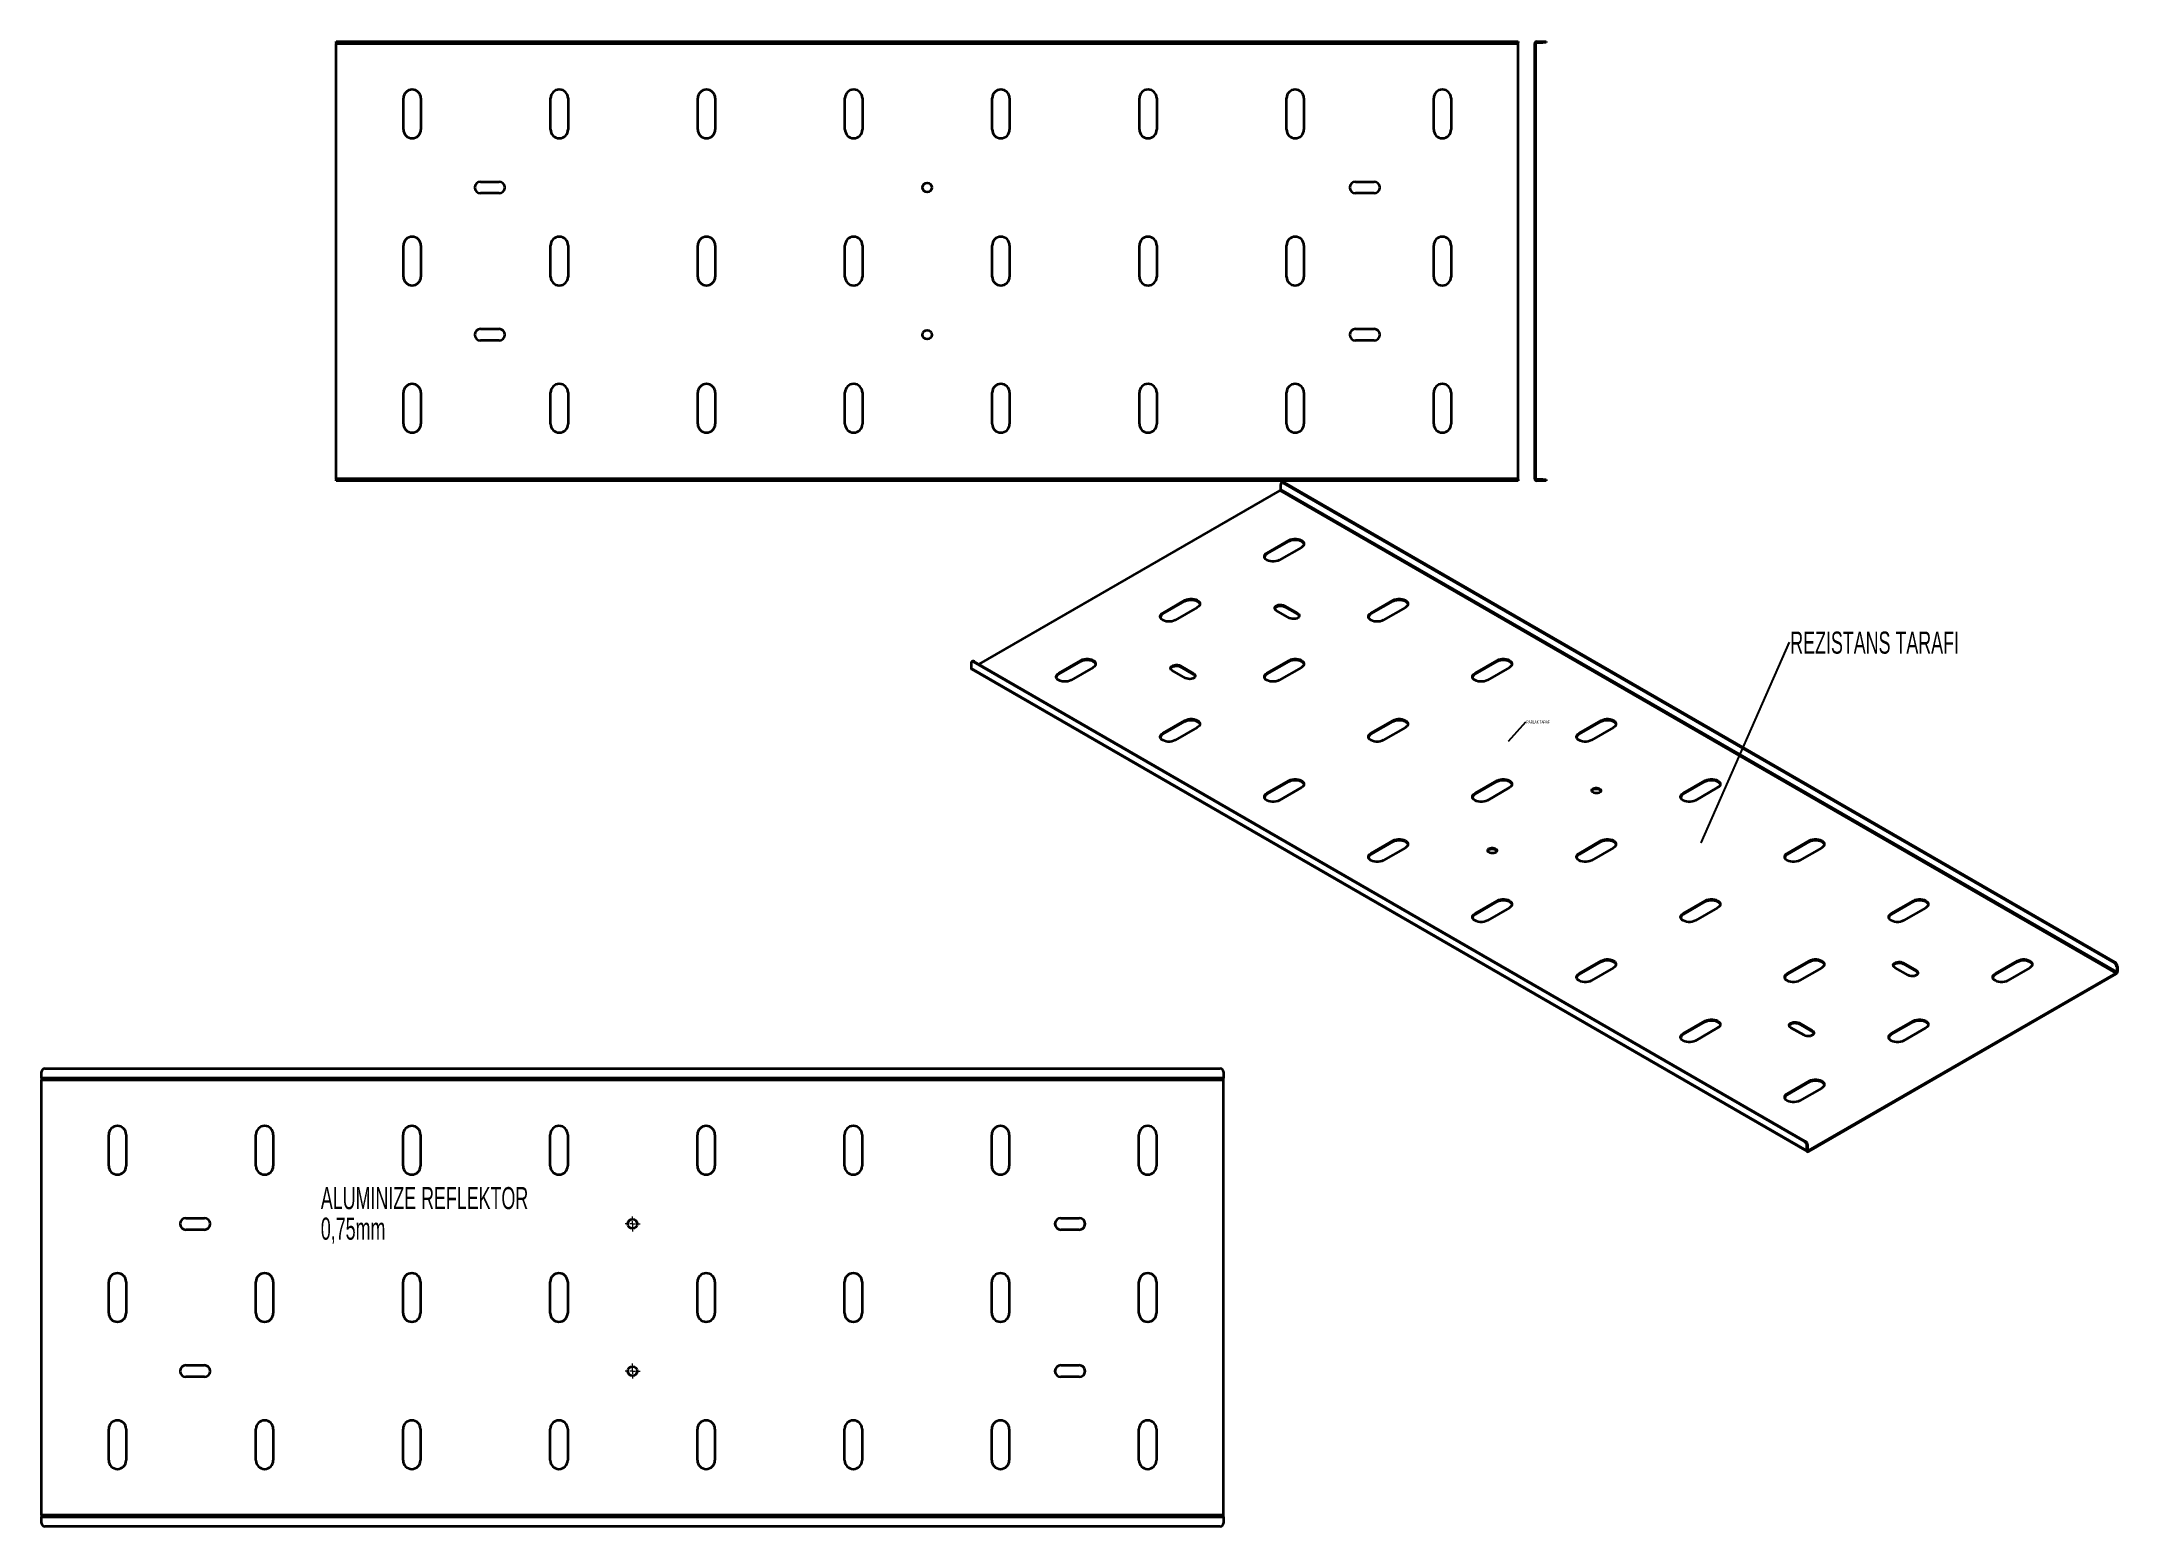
# Model space of a CAD drawing. Header units: millimetres. Extents: x -659 to 1132, y -422 to 859.
import ezdxf

# ---------------------------------------------------------------- set-up
doc = ezdxf.new("R2010")
doc.units = ezdxf.units.MM
doc.styles.add('SLDTEXTSTYLE0', font='TXT', dxfattribs={"width": 0.605})
doc.dimstyles.new('SLDDIMSTYLE0', dxfattribs={"dimtxt": 0.18, "dimasz": 0.65, "dimexe": 0, "dimexo": 0.0625, "dimgap": 0, "dimtad": 0, "dimtih": 1, "dimtoh": 1, "dimdec": 0, "dimrnd": 1e-09, "dimzin": 0, "dimdsep": 46, "dimtxsty": 'Standard', "dimblk1": 'DOT', "dimblk2": 'DOT', "dimsah": 1, "dimcen": 0.09, "dimadec": 0, "dimazin": 0, "dimtfac": 0.65, "dimtdec": 0, "dimtofl": 0, "dimtmove": 0, "dimatfit": 3, "dimldrblk": 'DOT', "dimfxl": 1, "dimfrac": 2, "dimtolj": 1, "dimtzin": 0, "dimarcsym": 0})

# ---------------------------------------------------------------- blocks, each defined once
blk = doc.blocks.new('SW_NOTE_0')
at = {"color": 0, "linetype": 'Continuous', "lineweight": 0, "insert": (0.6, 1.3), "char_height": 2.646, "attachment_point": 1, "style": 'SLDTEXTSTYLE0'}
blk.add_mtext('PARLAK TARAF', dxfattribs=at)
blk = doc.blocks.new('_Dot')
at = {"color": 0, "linetype": 'ByBlock', "lineweight": -2}
blk.add_line((-0.5, 0), (-1, 0), dxfattribs=at)
at = {"color": 0, "linetype": 'ByBlock', "const_width": 0.5}
blk.add_lwpolyline([(-0.25, 0, 1), (0.25, 0, 1)], format="xyb", close=True, dxfattribs=at)
blk = doc.blocks.new('SW_NOTE_0_1')
at = {"color": 0, "linetype": 'Continuous', "lineweight": 0, "insert": (0.6, 9.2), "char_height": 19.05, "attachment_point": 1, "style": 'SLDTEXTSTYLE0'}
blk.add_mtext('REZISTANS TARAFI', dxfattribs=at)
blk = doc.blocks.new('SW_CENTERMARKSYMBOL_0')
at = {"color": 0, "linetype": 'Continuous', "lineweight": 18}
for p, q in [((-5, 0), (-6.5, 0)), ((0, 0), (-2.5, 0)), ((0, 5), (0, 6.5)), ((0, 0), (0, 2.5)), ((0, 0), (0, -2.5)), ((0, 0), (2.5, 0)), ((5, 0), (6.5, 0)), ((0, -5), (0, -6.5))]:
    blk.add_line(p, q, dxfattribs=at)
blk = doc.blocks.new('SW_CENTERMARKSYMBOL_1')
at = {"color": 0, "linetype": 'Continuous', "lineweight": 18}
for p, q in [((-5, 0), (-6.5, 0)), ((0, 0), (-2.5, 0)), ((0, 5), (0, 6.5)), ((0, 0), (0, 2.5)), ((0, 0), (0, -2.5)), ((0, 0), (2.5, 0)), ((5, 0), (6.5, 0)), ((0, -5), (0, -6.5))]:
    blk.add_line(p, q, dxfattribs=at)

msp = doc.modelspace()

# ---------------------------------------------------------------- linework, layer by layer
at = {"color": 7, "linetype": 'Continuous', "lineweight": 35}
for p, q in [((-404.7, 858.5), (-404.7, 859.5)), ((-404.7, 859.5), (-401.7, 859.5)), ((-401.7, 858.5), (-404.7, 858.5)), ((-404.7, 858.5), (-404.7, 857.7)), ((-404.7, 857.7), (615.3, 857.7)), ((-404.7, 482.2), (-404.7, 857.7)), ((-401.7, 859.5), (-401.7, 858.5)), ((-401.7, 859.5), (612.3, 859.5)), ((-401.7, 858.5), (612.3, 858.5)), ((612.3, 858.5), (612.3, 859.5)), ((612.3, 859.5), (615.3, 859.5)), ((615.3, 858.5), (612.3, 858.5)), ((615.3, 859.5), (615.3, 858.5)), ((615.3, 857.7), (615.3, 858.5)), ((615.3, 482.2), (615.3, 857.7)), ((630.5, 857.7), (629.5, 857.7)), ((629.5, 482.2), (629.5, 857.7)), ((630.5, 482.2), (630.5, 857.7)), ((631.2, 858.5), (631.2, 859.5)), ((631.2, 859.5), (636.5, 859.5)), ((631.2, 858.5), (636.5, 858.5)), ((636.5, 858.5), (636.5, 859.5)), ((636.5, 859.5), (639.5, 859.5)), ((639.5, 858.5), (636.5, 858.5)), ((639.5, 859.5), (639.5, 858.5)), ((-346.7, 783.5), (-346.7, 810.5)), ((-331.7, 810.5), (-331.7, 783.5)), ((-219.7, 783.5), (-219.7, 810.5)), ((-204.7, 810.5), (-204.7, 783.5)), ((-92.7, 783.5), (-92.7, 810.5)), ((-77.7, 810.5), (-77.7, 783.5)), ((34.3, 783.5), (34.3, 810.5)), ((49.3, 810.5), (49.3, 783.5)), ((161.3, 783.5), (161.3, 810.5)), ((176.3, 810.5), (176.3, 783.5)), ((288.3, 783.5), (288.3, 810.5)), ((303.3, 810.5), (303.3, 783.5)), ((415.3, 783.5), (415.3, 810.5)), ((430.3, 810.5), (430.3, 783.5)), ((542.3, 783.5), (542.3, 810.5)), ((557.3, 810.5), (557.3, 783.5)), ((-280.2, 738.5), (-264.2, 738.5)), ((474.8, 738.5), (490.8, 738.5)), ((-264.2, 728.5), (-280.2, 728.5)), ((490.8, 728.5), (474.8, 728.5)), ((-346.7, 656.5), (-346.7, 683.5)), ((-331.7, 683.5), (-331.7, 656.5)), ((-219.7, 656.5), (-219.7, 683.5)), ((-204.7, 683.5), (-204.7, 656.5)), ((-92.7, 656.5), (-92.7, 683.5)), ((-77.7, 683.5), (-77.7, 656.5)), ((34.3, 656.5), (34.3, 683.5)), ((49.3, 683.5), (49.3, 656.5)), ((161.3, 656.5), (161.3, 683.5)), ((176.3, 683.5), (176.3, 656.5)), ((288.3, 656.5), (288.3, 683.5)), ((303.3, 683.5), (303.3, 656.5)), ((415.3, 656.5), (415.3, 683.5)), ((430.3, 683.5), (430.3, 656.5)), ((542.3, 656.5), (542.3, 683.5)), ((557.3, 683.5), (557.3, 656.5)), ((-280.2, 611.5), (-264.2, 611.5)), ((474.8, 611.5), (490.8, 611.5)), ((-264.2, 601.5), (-280.2, 601.5)), ((490.8, 601.5), (474.8, 601.5)), ((-346.7, 529.5), (-346.7, 556.5)), ((-331.7, 556.5), (-331.7, 529.5)), ((-219.7, 529.5), (-219.7, 556.5)), ((-204.7, 556.5), (-204.7, 529.5)), ((-92.7, 529.5), (-92.7, 556.5)), ((-77.7, 556.5), (-77.7, 529.5)), ((34.3, 529.5), (34.3, 556.5)), ((49.3, 556.5), (49.3, 529.5)), ((161.3, 529.5), (161.3, 556.5)), ((176.3, 556.5), (176.3, 529.5)), ((288.3, 529.5), (288.3, 556.5)), ((303.3, 556.5), (303.3, 529.5)), ((415.3, 529.5), (415.3, 556.5)), ((430.3, 556.5), (430.3, 529.5)), ((542.3, 529.5), (542.3, 556.5)), ((557.3, 556.5), (557.3, 529.5)), ((615.3, 482.2), (-404.7, 482.2)), ((-404.7, 482.2), (-404.7, 481.5)), ((-404.7, 480.5), (-404.7, 481.5)), ((-404.7, 481.5), (-401.7, 481.5)), ((-401.7, 480.5), (-404.7, 480.5)), ((-401.7, 481.5), (-401.7, 480.5)), ((612.3, 481.5), (-401.7, 481.5)), ((612.3, 480.5), (-401.7, 480.5)), ((150.2, 322.2), (409.9, 472.1)), ((409.9, 472.1), (1131.1, 55.7)), ((410.4, 473), (410.4, 477.3)), ((1131.7, 56.7), (410.4, 473)), ((411.7, 479.1), (411, 478.7)), ((413.2, 478.9), (412.5, 478.5)), ((412.5, 478.5), (1129.5, 64.6)), ((413.2, 478.9), (1130.2, 65)), ((612.3, 480.5), (612.3, 481.5)), ((612.3, 481.5), (615.3, 481.5)), ((615.3, 480.5), (612.3, 480.5)), ((615.3, 481.5), (615.3, 482.2)), ((615.3, 481.5), (615.3, 480.5)), ((630.5, 482.2), (629.5, 482.2)), ((631.2, 481.5), (631.2, 480.5)), ((636.5, 481.5), (631.2, 481.5)), ((636.5, 480.5), (631.2, 480.5)), ((636.5, 480.5), (636.5, 481.5)), ((636.5, 481.5), (639.5, 481.5)), ((639.5, 480.5), (636.5, 480.5)), ((639.5, 481.5), (639.5, 480.5)), ((398.4, 418.1), (417.5, 429.1)), ((398.4, 417.3), (417.5, 428.3)), ((398.4, 418.1), (398.4, 417.3)), ((428.1, 423), (409, 412)), ((417.5, 429.1), (417.5, 428.3)), ((308.6, 366.3), (327.7, 377.3)), ((308.6, 365.5), (327.7, 376.5)), ((327.7, 377.3), (327.7, 376.5)), ((488.2, 366.3), (507.3, 377.3)), ((488.2, 365.5), (507.3, 376.5)), ((507.3, 377.3), (507.3, 376.5)), ((308.6, 366.3), (308.6, 365.5)), ((338.3, 371.2), (319.2, 360.2)), ((417.8, 362), (406.5, 368.5)), ((413.6, 372.6), (424.9, 366.1)), ((413.6, 372.6), (413.6, 371.8)), ((413.6, 371.8), (424.9, 365.3)), ((424.9, 366.1), (424.9, 365.3)), ((488.2, 366.3), (488.2, 365.5)), ((517.9, 371.2), (498.8, 360.2)), ((143.1, 323), (143.1, 318.7)), ((144.4, 324.8), (143.7, 324.4)), ((145.9, 324.6), (145.2, 324.2)), ((862.2, -89.7), (145.2, 324.2)), ((863, -89.3), (145.9, 324.6)), ((218.8, 314.4), (237.9, 325.5)), ((218.8, 313.6), (237.9, 324.6)), ((237.9, 325.5), (237.9, 324.6)), ((398.4, 314.4), (417.5, 325.5)), ((398.4, 313.6), (417.5, 324.6)), ((417.5, 325.5), (417.5, 324.6)), ((578, 314.4), (597.1, 325.5)), ((578, 313.6), (597.1, 324.6)), ((597.1, 325.5), (597.1, 324.6)), ((864.4, -97.6), (143.1, 318.7)), ((143.5, 317.9), (864.7, -98.4)), ((218.8, 314.4), (218.8, 313.6)), ((248.5, 319.3), (229.4, 308.3)), ((328, 310.2), (316.7, 316.7)), ((323.8, 320.8), (335.1, 314.2)), ((323.8, 320.8), (323.8, 320)), ((323.8, 320), (335.1, 313.4)), ((335.1, 314.2), (335.1, 313.4)), ((398.4, 314.4), (398.4, 313.6)), ((428.1, 319.3), (409, 308.3)), ((578, 314.4), (578, 313.6)), ((607.7, 319.3), (588.6, 308.3)), ((308.6, 262.6), (327.7, 273.6)), ((308.6, 261.8), (327.7, 272.8)), ((327.7, 273.6), (327.7, 272.8)), ((488.2, 262.6), (507.3, 273.6)), ((488.2, 261.8), (507.3, 272.8)), ((507.3, 273.6), (507.3, 272.8)), ((667.8, 262.6), (686.9, 273.6)), ((667.8, 261.8), (686.9, 272.8)), ((686.9, 273.6), (686.9, 272.8)), ((308.6, 262.6), (308.6, 261.8)), ((338.3, 267.5), (319.2, 256.5)), ((488.2, 262.6), (488.2, 261.8)), ((517.9, 267.5), (498.8, 256.5)), ((667.8, 262.6), (667.8, 261.8)), ((697.5, 267.5), (678.4, 256.5)), ((398.4, 210.8), (417.5, 221.8)), ((398.4, 209.9), (417.5, 221)), ((428.1, 215.7), (409, 204.6)), ((417.5, 221.8), (417.5, 221)), ((578, 210.8), (597.1, 221.8)), ((578, 209.9), (597.1, 221)), ((607.7, 215.7), (588.6, 204.6)), ((597.1, 221.8), (597.1, 221)), ((757.6, 210.8), (776.7, 221.8)), ((757.6, 209.9), (776.7, 221)), ((787.3, 215.7), (768.2, 204.6)), ((776.7, 221.8), (776.7, 221)), ((398.4, 210.8), (398.4, 209.9)), ((578, 210.8), (578, 209.9)), ((757.6, 210.8), (757.6, 209.9)), ((488.2, 158.9), (507.3, 169.9)), ((488.2, 158.1), (507.3, 169.1)), ((517.9, 163.8), (498.8, 152.8)), ((507.3, 169.9), (507.3, 169.1)), ((667.8, 158.9), (686.9, 169.9)), ((667.8, 158.1), (686.9, 169.1)), ((697.5, 163.8), (678.4, 152.8)), ((686.9, 169.9), (686.9, 169.1)), ((847.4, 158.9), (866.5, 169.9)), ((847.4, 158.1), (866.5, 169.1)), ((877.1, 163.8), (858, 152.8)), ((866.5, 169.9), (866.5, 169.1)), ((488.2, 158.9), (488.2, 158.1)), ((667.8, 158.9), (667.8, 158.1)), ((847.4, 158.9), (847.4, 158.1)), ((578, 107.1), (597.1, 118.1)), ((578, 106.3), (597.1, 117.3)), ((607.7, 112), (588.6, 101)), ((597.1, 118.1), (597.1, 117.3)), ((757.6, 107.1), (776.7, 118.1)), ((757.6, 106.3), (776.7, 117.3)), ((787.3, 112), (768.2, 101)), ((776.7, 118.1), (776.7, 117.3)), ((937.2, 107.1), (956.3, 118.1)), ((937.2, 106.3), (956.3, 117.3)), ((966.9, 112), (947.8, 101)), ((956.3, 118.1), (956.3, 117.3)), ((578, 107.1), (578, 106.3)), ((757.6, 107.1), (757.6, 106.3)), ((937.2, 107.1), (937.2, 106.3)), ((667.8, 55.2), (686.9, 66.3)), ((667.8, 54.4), (686.9, 65.4)), ((667.8, 55.2), (667.8, 54.4)), ((697.5, 60.1), (678.4, 49.1)), ((686.9, 66.3), (686.9, 65.4)), ((847.4, 55.2), (866.5, 66.3)), ((847.4, 54.4), (866.5, 65.4)), ((847.4, 55.2), (847.4, 54.4)), ((877.1, 60.1), (858, 49.1)), ((865.6, -97.5), (1131.1, 55.7)), ((865.6, -98.4), (1131.1, 54.9)), ((866.5, 66.3), (866.5, 65.4)), ((951.7, 53.8), (940.4, 60.3)), ((947.5, 64.4), (958.8, 57.9)), ((947.5, 64.4), (947.5, 63.6)), ((947.5, 63.6), (958.8, 57.1)), ((958.8, 57.9), (958.8, 57.1)), ((1027, 55.2), (1046.1, 66.3)), ((1027, 54.4), (1046.1, 65.4)), ((1027, 55.2), (1027, 54.4)), ((1056.7, 60.1), (1037.6, 49.1)), ((1046.1, 66.3), (1046.1, 65.4)), ((1129.5, 64.6), (1130.2, 65)), ((1131.1, 55.7), (1131.1, 54.9)), ((1132.4, 61.4), (1131.7, 60.9)), ((1131.7, 60.9), (1131.7, 56.7)), ((1131.7, 56.7), (1132.4, 57.1)), ((1132.4, 61.4), (1132.4, 57.1)), ((757.6, 3.4), (776.7, 14.4)), ((757.6, 2.6), (776.7, 13.6)), ((757.6, 3.4), (757.6, 2.6)), ((787.3, 8.3), (768.2, -2.7)), ((776.7, 14.4), (776.7, 13.6)), ((861.9, 2), (850.6, 8.5)), ((857.6, 12.6), (869, 6)), ((857.6, 12.6), (857.6, 11.8)), ((857.6, 11.8), (869, 5.2)), ((869, 6), (869, 5.2)), ((937.2, 3.4), (956.3, 14.4)), ((937.2, 2.6), (956.3, 13.6)), ((937.2, 3.4), (937.2, 2.6)), ((966.9, 8.3), (947.8, -2.7)), ((956.3, 14.4), (956.3, 13.6)), ((-659, -34.9), (-659, -29.7)), ((361, -34.9), (-659, -34.9)), ((-659, -34.9), (-659, -36.5)), ((-656, -26.7), (358, -26.7)), ((361, -29.7), (361, -34.9)), ((361, -36.5), (361, -34.9)), ((-659, -412), (-659, -36.5)), ((-659, -36.5), (361, -36.5)), ((361, -412), (361, -36.5)), ((847.4, -48.5), (866.5, -37.4)), ((847.4, -49.3), (866.5, -38.2)), ((847.4, -48.5), (847.4, -49.3)), ((877.1, -43.6), (858, -54.6)), ((866.5, -37.4), (866.5, -38.2)), ((-601, -110.8), (-601, -83.8)), ((-586, -83.8), (-586, -110.8)), ((-474, -110.8), (-474, -83.8)), ((-459, -83.8), (-459, -110.8)), ((-347, -110.8), (-347, -83.8)), ((-332, -83.8), (-332, -110.8)), ((-220, -110.8), (-220, -83.8)), ((-205, -83.8), (-205, -110.8)), ((-93, -110.8), (-93, -83.8)), ((-78, -83.8), (-78, -110.8)), ((34, -110.8), (34, -83.8)), ((49, -83.8), (49, -110.8)), ((161, -110.8), (161, -83.8)), ((176, -83.8), (176, -110.8)), ((288, -110.8), (288, -83.8)), ((303, -83.8), (303, -110.8)), ((862.2, -89.7), (863, -89.3)), ((865.1, -92.9), (864.4, -93.4)), ((864.4, -97.6), (864.4, -93.4)), ((865.1, -97.2), (864.4, -97.6)), ((865.1, -97.2), (865.1, -92.9)), ((865.6, -97.5), (865.1, -97.2)), ((865.6, -97.5), (865.6, -98.4)), ((-534.5, -155.8), (-518.5, -155.8)), ((220.5, -155.8), (236.5, -155.8)), ((-518.5, -165.8), (-534.5, -165.8)), ((236.5, -165.8), (220.5, -165.8)), ((-601, -237.8), (-601, -210.8)), ((-586, -210.8), (-586, -237.8)), ((-474, -237.8), (-474, -210.8)), ((-459, -210.8), (-459, -237.8)), ((-347, -237.8), (-347, -210.8)), ((-332, -210.8), (-332, -237.8)), ((-220, -237.8), (-220, -210.8)), ((-205, -210.8), (-205, -237.8)), ((-93, -237.8), (-93, -210.8)), ((-78, -210.8), (-78, -237.8)), ((34, -237.8), (34, -210.8)), ((49, -210.8), (49, -237.8)), ((161, -237.8), (161, -210.8)), ((176, -210.8), (176, -237.8)), ((288, -237.8), (288, -210.8)), ((303, -210.8), (303, -237.8)), ((-534.5, -282.8), (-518.5, -282.8)), ((220.5, -282.8), (236.5, -282.8)), ((-518.5, -292.8), (-534.5, -292.8)), ((236.5, -292.8), (220.5, -292.8)), ((-601, -364.8), (-601, -337.8)), ((-586, -337.8), (-586, -364.8)), ((-474, -364.8), (-474, -337.8)), ((-459, -337.8), (-459, -364.8)), ((-347, -364.8), (-347, -337.8)), ((-332, -337.8), (-332, -364.8)), ((-220, -364.8), (-220, -337.8)), ((-205, -337.8), (-205, -364.8)), ((-93, -364.8), (-93, -337.8)), ((-78, -337.8), (-78, -364.8)), ((34, -364.8), (34, -337.8)), ((49, -337.8), (49, -364.8)), ((161, -364.8), (161, -337.8)), ((176, -337.8), (176, -364.8)), ((288, -364.8), (288, -337.8)), ((303, -337.8), (303, -364.8)), ((361, -412), (-659, -412)), ((-659, -412), (-659, -413.6)), ((-659, -413.6), (361, -413.6)), ((-659, -418.9), (-659, -413.6)), ((358, -421.9), (-656, -421.9)), ((361, -413.6), (361, -412)), ((361, -413.6), (361, -418.9))]:
    msp.add_line(p, q, dxfattribs=at)
at = {"color": 7, "linetype": 'Continuous', "lineweight": 35, "flags": 128}
for points in [[(417.5, 429.1), (418.8, 429.8), (420.3, 430.2), (421.9, 430.4), (423.6, 430.4), (425.3, 430.2), (426.8, 429.8), (428.1, 429.1), (429.1, 428.4), (429.9, 427.5), (430.2, 426.6), (430.2, 425.6), (429.9, 424.7), (429.1, 423.8), (428.1, 423)], [(409, 412), (407.7, 411.4), (406.2, 411), (404.5, 410.8), (402.8, 410.8), (401.2, 411), (399.7, 411.4), (398.4, 412), (397.3, 412.8), (396.6, 413.6), (396.2, 414.6), (396.2, 415.5), (396.6, 416.5), (397.3, 417.4), (398.4, 418.1)], [(417.5, 428.3), (418.8, 428.9), (420.3, 429.4), (421.9, 429.6), (423.6, 429.6), (425.3, 429.4), (426.8, 428.9), (428.1, 428.3), (429.1, 427.6), (429.9, 426.7), (430.2, 425.8), (430.2, 425.7)], [(327.7, 377.3), (329, 377.9), (330.5, 378.3), (332.1, 378.5), (333.8, 378.5), (335.5, 378.3), (337, 377.9), (338.3, 377.3), (339.3, 376.5), (340.1, 375.7), (340.4, 374.7), (340.4, 373.8), (340.1, 372.8), (339.3, 371.9), (338.3, 371.2)], [(327.7, 376.5), (329, 377.1), (330.5, 377.5), (332.1, 377.7), (333.8, 377.7), (335.5, 377.5), (337, 377.1), (338.3, 376.5), (339.3, 375.7), (340.1, 374.9), (340.4, 373.9), (340.4, 373.8)], [(507.3, 377.3), (508.6, 377.9), (510.1, 378.3), (511.7, 378.5), (513.4, 378.5), (515.1, 378.3), (516.6, 377.9), (517.9, 377.3), (518.9, 376.5), (519.7, 375.7), (520, 374.7), (520, 373.8), (519.7, 372.8), (518.9, 371.9), (517.9, 371.2)], [(507.3, 376.5), (508.6, 377.1), (510.1, 377.5), (511.7, 377.7), (513.4, 377.7), (515.1, 377.5), (516.6, 377.1), (517.9, 376.5), (518.9, 375.7), (519.7, 374.9), (520, 373.9), (520, 373.8)], [(319.2, 360.2), (317.9, 359.6), (316.4, 359.1), (314.7, 358.9), (313, 358.9), (311.4, 359.1), (309.9, 359.6), (308.6, 360.2), (307.5, 360.9), (306.8, 361.8), (306.4, 362.7), (306.4, 363.7), (306.8, 364.7), (307.5, 365.5), (308.6, 366.3)], [(406.5, 368.5), (405.7, 369.2), (405.2, 370), (405.1, 370.8), (405.4, 371.6), (406, 372.3), (407.1, 372.9), (408.3, 373.3), (409.7, 373.4), (411.1, 373.4), (412.4, 373.1), (413.6, 372.6)], [(405.1, 370.2), (405.4, 370.8), (406, 371.5), (407.1, 372.1), (408.3, 372.5), (409.7, 372.6), (411.1, 372.6), (412.4, 372.3), (413.6, 371.8)], [(424.9, 366.1), (425.8, 365.4), (426.2, 364.7), (426.3, 363.8), (426, 363), (425.4, 362.3), (424.4, 361.7), (423.1, 361.3), (421.7, 361.2), (420.3, 361.2), (419, 361.5), (417.8, 362)], [(498.8, 360.2), (497.5, 359.6), (496, 359.1), (494.3, 358.9), (492.6, 358.9), (491, 359.1), (489.5, 359.6), (488.2, 360.2), (487.1, 360.9), (486.4, 361.8), (486, 362.7), (486, 363.7), (486.4, 364.7), (487.1, 365.5), (488.2, 366.3)], [(237.9, 325.5), (239.2, 326.1), (240.7, 326.5), (242.3, 326.7), (244, 326.7), (245.6, 326.5), (247.2, 326.1), (248.5, 325.5), (249.5, 324.7), (250.3, 323.8), (250.6, 322.9), (250.6, 321.9), (250.3, 321), (249.5, 320.1), (248.5, 319.3)], [(237.9, 324.6), (239.2, 325.3), (240.7, 325.7), (242.3, 325.9), (244, 325.9), (245.6, 325.7), (247.2, 325.3), (248.5, 324.6), (249.5, 323.9), (250.3, 323), (250.6, 322.1), (250.6, 322)], [(417.5, 325.5), (418.8, 326.1), (420.3, 326.5), (421.9, 326.7), (423.6, 326.7), (425.3, 326.5), (426.8, 326.1), (428.1, 325.5), (429.1, 324.7), (429.9, 323.8), (430.2, 322.9), (430.2, 321.9), (429.9, 321), (429.1, 320.1), (428.1, 319.3)], [(417.5, 324.6), (418.8, 325.3), (420.3, 325.7), (421.9, 325.9), (423.6, 325.9), (425.3, 325.7), (426.8, 325.3), (428.1, 324.6), (429.1, 323.9), (429.9, 323), (430.2, 322.1), (430.2, 322)], [(597.1, 325.5), (598.4, 326.1), (599.9, 326.5), (601.5, 326.7), (603.2, 326.7), (604.9, 326.5), (606.4, 326.1), (607.7, 325.5), (608.7, 324.7), (609.5, 323.8), (609.8, 322.9), (609.8, 321.9), (609.5, 321), (608.7, 320.1), (607.7, 319.3)], [(597.1, 324.6), (598.4, 325.3), (599.9, 325.7), (601.5, 325.9), (603.2, 325.9), (604.9, 325.7), (606.4, 325.3), (607.7, 324.6), (608.7, 323.9), (609.5, 323), (609.8, 322.1), (609.8, 322)], [(229.4, 308.3), (228.1, 307.7), (226.6, 307.3), (224.9, 307.1), (223.2, 307.1), (221.6, 307.3), (220.1, 307.7), (218.8, 308.3), (217.7, 309.1), (217, 309.9), (216.6, 310.9), (216.6, 311.9), (217, 312.8), (217.7, 313.7), (218.8, 314.4)], [(316.7, 316.7), (315.9, 317.3), (315.4, 318.1), (315.3, 318.9), (315.6, 319.7), (316.2, 320.5), (317.3, 321), (318.5, 321.4), (319.9, 321.6), (321.3, 321.5), (322.6, 321.3), (323.8, 320.8)], [(315.3, 318.3), (315.6, 318.9), (316.2, 319.6), (317.3, 320.2), (318.5, 320.6), (319.9, 320.8), (321.3, 320.7), (322.6, 320.4), (323.8, 320)], [(335.1, 314.2), (335.9, 313.6), (336.4, 312.8), (336.5, 312), (336.2, 311.2), (335.6, 310.5), (334.6, 309.9), (333.3, 309.5), (331.9, 309.3), (330.5, 309.4), (329.2, 309.7), (328, 310.2)], [(409, 308.3), (407.7, 307.7), (406.2, 307.3), (404.5, 307.1), (402.8, 307.1), (401.2, 307.3), (399.7, 307.7), (398.4, 308.3), (397.3, 309.1), (396.6, 309.9), (396.2, 310.9), (396.2, 311.9), (396.6, 312.8), (397.3, 313.7), (398.4, 314.4)], [(588.6, 308.3), (587.3, 307.7), (585.8, 307.3), (584.1, 307.1), (582.5, 307.1), (580.8, 307.3), (579.3, 307.7), (578, 308.3), (576.9, 309.1), (576.2, 309.9), (575.8, 310.9), (575.8, 311.9), (576.2, 312.8), (576.9, 313.7), (578, 314.4)], [(327.7, 273.6), (329, 274.2), (330.5, 274.6), (332.1, 274.9), (333.8, 274.9), (335.5, 274.6), (337, 274.2), (338.3, 273.6), (339.3, 272.9), (340.1, 272), (340.4, 271), (340.4, 270.1), (340.1, 269.1), (339.3, 268.3), (338.3, 267.5)], [(327.7, 272.8), (329, 273.4), (330.5, 273.8), (332.1, 274), (333.8, 274), (335.5, 273.8), (337, 273.4), (338.3, 272.8), (339.3, 272), (340.1, 271.2), (340.4, 270.2), (340.4, 270.2)], [(507.3, 273.6), (508.6, 274.2), (510.1, 274.6), (511.7, 274.9), (513.4, 274.9), (515.1, 274.6), (516.6, 274.2), (517.9, 273.6), (518.9, 272.9), (519.7, 272), (520, 271), (520, 270.1), (519.7, 269.1), (518.9, 268.3), (517.9, 267.5)], [(507.3, 272.8), (508.6, 273.4), (510.1, 273.8), (511.7, 274), (513.4, 274), (515.1, 273.8), (516.6, 273.4), (517.9, 272.8), (518.9, 272), (519.7, 271.2), (520, 270.2), (520, 270.2)], [(686.9, 273.6), (688.2, 274.2), (689.7, 274.6), (691.3, 274.9), (693, 274.9), (694.7, 274.6), (696.2, 274.2), (697.5, 273.6), (698.5, 272.9), (699.3, 272), (699.6, 271), (699.6, 270.1), (699.3, 269.1), (698.5, 268.3), (697.5, 267.5)], [(686.9, 272.8), (688.2, 273.4), (689.7, 273.8), (691.3, 274), (693, 274), (694.7, 273.8), (696.2, 273.4), (697.5, 272.8), (698.5, 272), (699.3, 271.2), (699.6, 270.2), (699.7, 270.2)], [(319.2, 256.5), (317.9, 255.9), (316.4, 255.5), (314.7, 255.2), (313, 255.2), (311.4, 255.5), (309.9, 255.9), (308.6, 256.5), (307.5, 257.2), (306.8, 258.1), (306.4, 259.1), (306.4, 260), (306.8, 261), (307.5, 261.8), (308.6, 262.6)], [(498.8, 256.5), (497.5, 255.9), (496, 255.5), (494.3, 255.2), (492.6, 255.2), (491, 255.5), (489.5, 255.9), (488.2, 256.5), (487.1, 257.2), (486.4, 258.1), (486, 259.1), (486, 260), (486.4, 261), (487.1, 261.8), (488.2, 262.6)], [(678.4, 256.5), (677.1, 255.9), (675.6, 255.5), (673.9, 255.2), (672.3, 255.2), (670.6, 255.5), (669.1, 255.9), (667.8, 256.5), (666.7, 257.2), (666, 258.1), (665.6, 259.1), (665.6, 260), (666, 261), (666.7, 261.8), (667.8, 262.6)], [(417.5, 221.8), (418.8, 222.4), (420.3, 222.8), (421.9, 223), (423.6, 223), (425.3, 222.8), (426.8, 222.4), (428.1, 221.8), (429.1, 221), (429.9, 220.1), (430.2, 219.2), (430.2, 218.2), (429.9, 217.3), (429.1, 216.4), (428.1, 215.7)], [(417.5, 221), (418.8, 221.6), (420.3, 222), (421.9, 222.2), (423.6, 222.2), (425.3, 222), (426.8, 221.6), (428.1, 221), (429.1, 220.2), (429.9, 219.3), (430.2, 218.4), (430.2, 218.3)], [(597.1, 221.8), (598.4, 222.4), (599.9, 222.8), (601.5, 223), (603.2, 223), (604.9, 222.8), (606.4, 222.4), (607.7, 221.8), (608.7, 221), (609.5, 220.1), (609.8, 219.2), (609.8, 218.2), (609.5, 217.3), (608.7, 216.4), (607.7, 215.7)], [(597.1, 221), (598.4, 221.6), (599.9, 222), (601.5, 222.2), (603.2, 222.2), (604.9, 222), (606.4, 221.6), (607.7, 221), (608.7, 220.2), (609.5, 219.3), (609.8, 218.4), (609.8, 218.3)], [(679.8, 214.8), (680.8, 215.2), (681.9, 215.5), (683.1, 215.5), (684.2, 215.3), (685.2, 215), (686, 214.4), (686.5, 213.8), (686.6, 213.1), (686.4, 212.4), (685.9, 211.8), (685, 211.3), (684, 211), (682.8, 210.9), (681.6, 211), (680.5, 211.3), (679.6, 211.7), (679, 212.3), (678.7, 212.9), (678.7, 213.6), (679.1, 214.3), (679.8, 214.8)], [(776.7, 221.8), (778, 222.4), (779.5, 222.8), (781.1, 223), (782.8, 223), (784.5, 222.8), (786, 222.4), (787.3, 221.8), (788.3, 221), (789.1, 220.1), (789.4, 219.2), (789.4, 218.2), (789.1, 217.3), (788.3, 216.4), (787.3, 215.7)], [(776.7, 221), (778, 221.6), (779.5, 222), (781.1, 222.2), (782.8, 222.2), (784.5, 222), (786, 221.6), (787.3, 221), (788.3, 220.2), (789.1, 219.3), (789.4, 218.4), (789.5, 218.3)], [(409, 204.6), (407.7, 204), (406.2, 203.6), (404.5, 203.4), (402.8, 203.4), (401.2, 203.6), (399.7, 204), (398.4, 204.6), (397.3, 205.4), (396.6, 206.3), (396.2, 207.2), (396.2, 208.2), (396.6, 209.1), (397.3, 210), (398.4, 210.8)], [(588.6, 204.6), (587.3, 204), (585.8, 203.6), (584.1, 203.4), (582.5, 203.4), (580.8, 203.6), (579.3, 204), (578, 204.6), (576.9, 205.4), (576.2, 206.3), (575.8, 207.2), (575.8, 208.2), (576.2, 209.1), (576.9, 210), (578, 210.8)], [(678.7, 212.8), (678.9, 213.2), (679.4, 213.8), (680.3, 214.2), (681.3, 214.6), (682.5, 214.7), (683.7, 214.6), (684.8, 214.3), (685.7, 213.9), (686.3, 213.3), (686.6, 212.8)], [(768.2, 204.6), (766.9, 204), (765.4, 203.6), (763.7, 203.4), (762.1, 203.4), (760.4, 203.6), (758.9, 204), (757.6, 204.6), (756.5, 205.4), (755.8, 206.3), (755.4, 207.2), (755.4, 208.2), (755.8, 209.1), (756.5, 210), (757.6, 210.8)], [(507.3, 169.9), (508.6, 170.5), (510.1, 171), (511.7, 171.2), (513.4, 171.2), (515.1, 171), (516.6, 170.5), (517.9, 169.9), (518.9, 169.2), (519.7, 168.3), (520, 167.4), (520, 166.4), (519.7, 165.4), (518.9, 164.6), (517.9, 163.8)], [(507.3, 169.1), (508.6, 169.7), (510.1, 170.1), (511.7, 170.4), (513.4, 170.4), (515.1, 170.1), (516.6, 169.7), (517.9, 169.1), (518.9, 168.4), (519.7, 167.5), (520, 166.5), (520, 166.5)], [(590, 163), (591, 163.4), (592.1, 163.6), (593.3, 163.7), (594.4, 163.5), (595.4, 163.1), (596.2, 162.6), (596.7, 162), (596.8, 161.3), (596.6, 160.6), (596.1, 160), (595.2, 159.5), (594.2, 159.2), (593, 159.1), (591.8, 159.1), (590.7, 159.4), (589.8, 159.9), (589.2, 160.4), (588.9, 161.1), (588.9, 161.8), (589.3, 162.4), (590, 163)], [(590, 162.2), (591, 162.6), (592.1, 162.8), (593.3, 162.8), (594.4, 162.7), (595.4, 162.3), (596.2, 161.8), (596.7, 161.1), (596.8, 161)], [(686.9, 169.9), (688.2, 170.5), (689.7, 171), (691.3, 171.2), (693, 171.2), (694.7, 171), (696.2, 170.5), (697.5, 169.9), (698.5, 169.2), (699.3, 168.3), (699.6, 167.4), (699.6, 166.4), (699.3, 165.4), (698.5, 164.6), (697.5, 163.8)], [(686.9, 169.1), (688.2, 169.7), (689.7, 170.1), (691.3, 170.4), (693, 170.4), (694.7, 170.1), (696.2, 169.7), (697.5, 169.1), (698.5, 168.4), (699.3, 167.5), (699.6, 166.5), (699.7, 166.5)], [(866.5, 169.9), (867.8, 170.5), (869.3, 171), (871, 171.2), (872.6, 171.2), (874.3, 171), (875.8, 170.5), (877.1, 169.9), (878.1, 169.2), (878.9, 168.3), (879.2, 167.4), (879.2, 166.4), (878.9, 165.4), (878.1, 164.6), (877.1, 163.8)], [(866.5, 169.1), (867.8, 169.7), (869.3, 170.1), (871, 170.4), (872.6, 170.4), (874.3, 170.1), (875.8, 169.7), (877.1, 169.1), (878.1, 168.4), (878.9, 167.5), (879.2, 166.5), (879.3, 166.5)], [(498.8, 152.8), (497.5, 152.2), (496, 151.8), (494.3, 151.6), (492.6, 151.6), (491, 151.8), (489.5, 152.2), (488.2, 152.8), (487.1, 153.6), (486.4, 154.4), (486, 155.4), (486, 156.3), (486.4, 157.3), (487.1, 158.2), (488.2, 158.9)], [(678.4, 152.8), (677.1, 152.2), (675.6, 151.8), (673.9, 151.6), (672.3, 151.6), (670.6, 151.8), (669.1, 152.2), (667.8, 152.8), (666.7, 153.6), (666, 154.4), (665.6, 155.4), (665.6, 156.3), (666, 157.3), (666.7, 158.2), (667.8, 158.9)], [(858, 152.8), (856.7, 152.2), (855.2, 151.8), (853.5, 151.6), (851.9, 151.6), (850.2, 151.8), (848.7, 152.2), (847.4, 152.8), (846.3, 153.6), (845.6, 154.4), (845.2, 155.4), (845.2, 156.3), (845.6, 157.3), (846.3, 158.2), (847.4, 158.9)], [(597.1, 118.1), (598.4, 118.7), (599.9, 119.1), (601.5, 119.3), (603.2, 119.3), (604.9, 119.1), (606.4, 118.7), (607.7, 118.1), (608.7, 117.3), (609.5, 116.5), (609.8, 115.5), (609.8, 114.5), (609.5, 113.6), (608.7, 112.7), (607.7, 112)], [(597.1, 117.3), (598.4, 117.9), (599.9, 118.3), (601.5, 118.5), (603.2, 118.5), (604.9, 118.3), (606.4, 117.9), (607.7, 117.3), (608.7, 116.5), (609.5, 115.6), (609.8, 114.7), (609.8, 114.6)], [(776.7, 118.1), (778, 118.7), (779.5, 119.1), (781.1, 119.3), (782.8, 119.3), (784.5, 119.1), (786, 118.7), (787.3, 118.1), (788.3, 117.3), (789.1, 116.5), (789.4, 115.5), (789.4, 114.5), (789.1, 113.6), (788.3, 112.7), (787.3, 112)], [(776.7, 117.3), (778, 117.9), (779.5, 118.3), (781.1, 118.5), (782.8, 118.5), (784.5, 118.3), (786, 117.9), (787.3, 117.3), (788.3, 116.5), (789.1, 115.6), (789.4, 114.7), (789.5, 114.6)], [(956.3, 118.1), (957.6, 118.7), (959.1, 119.1), (960.8, 119.3), (962.4, 119.3), (964.1, 119.1), (965.6, 118.7), (966.9, 118.1), (967.9, 117.3), (968.7, 116.5), (969, 115.5), (969, 114.5), (968.7, 113.6), (967.9, 112.7), (966.9, 112)], [(956.3, 117.3), (957.6, 117.9), (959.1, 118.3), (960.8, 118.5), (962.4, 118.5), (964.1, 118.3), (965.6, 117.9), (966.9, 117.3), (967.9, 116.5), (968.7, 115.6), (969, 114.7), (969.1, 114.6)], [(588.6, 101), (587.3, 100.3), (585.8, 99.9), (584.1, 99.7), (582.5, 99.7), (580.8, 99.9), (579.3, 100.3), (578, 101), (576.9, 101.7), (576.2, 102.6), (575.8, 103.5), (575.8, 104.5), (576.2, 105.4), (576.9, 106.3), (578, 107.1)], [(768.2, 101), (766.9, 100.3), (765.4, 99.9), (763.7, 99.7), (762.1, 99.7), (760.4, 99.9), (758.9, 100.3), (757.6, 101), (756.5, 101.7), (755.8, 102.6), (755.4, 103.5), (755.4, 104.5), (755.8, 105.4), (756.5, 106.3), (757.6, 107.1)], [(947.8, 101), (946.5, 100.3), (945, 99.9), (943.3, 99.7), (941.7, 99.7), (940, 99.9), (938.5, 100.3), (937.2, 101), (936.1, 101.7), (935.4, 102.6), (935, 103.5), (935, 104.5), (935.4, 105.4), (936.1, 106.3), (937.2, 107.1)], [(678.4, 49.1), (677.1, 48.5), (675.6, 48.1), (673.9, 47.9), (672.3, 47.9), (670.6, 48.1), (669.1, 48.5), (667.8, 49.1), (666.7, 49.9), (666, 50.7), (665.6, 51.7), (665.6, 52.7), (666, 53.6), (666.7, 54.5), (667.8, 55.2)], [(686.9, 66.3), (688.2, 66.9), (689.7, 67.3), (691.3, 67.5), (693, 67.5), (694.7, 67.3), (696.2, 66.9), (697.5, 66.3), (698.5, 65.5), (699.3, 64.6), (699.6, 63.7), (699.6, 62.7), (699.3, 61.8), (698.5, 60.9), (697.5, 60.1)], [(686.9, 65.4), (688.2, 66), (689.7, 66.5), (691.3, 66.7), (693, 66.7), (694.7, 66.5), (696.2, 66), (697.5, 65.4), (698.5, 64.7), (699.3, 63.8), (699.6, 62.9), (699.7, 62.8)], [(858, 49.1), (856.7, 48.5), (855.2, 48.1), (853.5, 47.9), (851.9, 47.9), (850.2, 48.1), (848.7, 48.5), (847.4, 49.1), (846.3, 49.9), (845.6, 50.7), (845.2, 51.7), (845.2, 52.7), (845.6, 53.6), (846.3, 54.5), (847.4, 55.2)], [(866.5, 66.3), (867.8, 66.9), (869.3, 67.3), (871, 67.5), (872.6, 67.5), (874.3, 67.3), (875.8, 66.9), (877.1, 66.3), (878.1, 65.5), (878.9, 64.6), (879.2, 63.7), (879.2, 62.7), (878.9, 61.8), (878.1, 60.9), (877.1, 60.1)], [(866.5, 65.4), (867.8, 66), (869.3, 66.5), (871, 66.7), (872.6, 66.7), (874.3, 66.5), (875.8, 66), (877.1, 65.4), (878.1, 64.7), (878.9, 63.8), (879.2, 62.9), (879.3, 62.8)], [(940.4, 60.3), (939.5, 61), (939, 61.8), (938.9, 62.6), (939.2, 63.4), (939.9, 64.1), (940.9, 64.7), (942.2, 65.1), (943.6, 65.3), (945, 65.2), (946.3, 64.9), (947.5, 64.4)], [(939, 62), (939.2, 62.6), (939.9, 63.3), (940.9, 63.9), (942.2, 64.3), (943.6, 64.4), (945, 64.4), (946.3, 64.1), (947.5, 63.6)], [(958.8, 57.9), (959.6, 57.2), (960.1, 56.5), (960.2, 55.6), (959.9, 54.8), (959.2, 54.1), (958.2, 53.5), (957, 53.1), (955.6, 53), (954.2, 53), (952.8, 53.3), (951.7, 53.8)], [(1037.6, 49.1), (1036.3, 48.5), (1034.8, 48.1), (1033.1, 47.9), (1031.5, 47.9), (1029.8, 48.1), (1028.3, 48.5), (1027, 49.1), (1026, 49.9), (1025.2, 50.7), (1024.9, 51.7), (1024.9, 52.7), (1025.2, 53.6), (1026, 54.5), (1027, 55.2)], [(1046.1, 66.3), (1047.4, 66.9), (1048.9, 67.3), (1050.6, 67.5), (1052.2, 67.5), (1053.9, 67.3), (1055.4, 66.9), (1056.7, 66.3), (1057.7, 65.5), (1058.5, 64.6), (1058.8, 63.7), (1058.8, 62.7), (1058.5, 61.8), (1057.7, 60.9), (1056.7, 60.1)], [(1046.1, 65.4), (1047.4, 66), (1048.9, 66.5), (1050.6, 66.7), (1052.2, 66.7), (1053.9, 66.5), (1055.4, 66), (1056.7, 65.4), (1057.7, 64.7), (1058.5, 63.8), (1058.8, 62.9), (1058.9, 62.8)], [(768.2, -2.7), (766.9, -3.3), (765.4, -3.8), (763.7, -4), (762.1, -4), (760.4, -3.8), (758.9, -3.3), (757.6, -2.7), (756.5, -2), (755.8, -1.1), (755.4, -0.2), (755.4, 0.8), (755.8, 1.8), (756.5, 2.6), (757.6, 3.4)], [(776.7, 14.4), (778, 15), (779.5, 15.4), (781.1, 15.7), (782.8, 15.7), (784.5, 15.4), (786, 15), (787.3, 14.4), (788.3, 13.7), (789.1, 12.8), (789.4, 11.8), (789.4, 10.9), (789.1, 9.9), (788.3, 9), (787.3, 8.3)], [(776.7, 13.6), (778, 14.2), (779.5, 14.6), (781.1, 14.8), (782.8, 14.8), (784.5, 14.6), (786, 14.2), (787.3, 13.6), (788.3, 12.8), (789.1, 12), (789.4, 11), (789.5, 10.9)], [(850.6, 8.5), (849.7, 9.1), (849.2, 9.9), (849.1, 10.7), (849.4, 11.5), (850.1, 12.3), (851.1, 12.8), (852.4, 13.2), (853.8, 13.4), (855.2, 13.4), (856.5, 13.1), (857.6, 12.6)], [(849.2, 10.1), (849.4, 10.7), (850.1, 11.4), (851.1, 12), (852.4, 12.4), (853.8, 12.6), (855.2, 12.5), (856.5, 12.3), (857.6, 11.8)], [(869, 6), (869.8, 5.4), (870.3, 4.6), (870.4, 3.8), (870.1, 3), (869.4, 2.3), (868.4, 1.7), (867.2, 1.3), (865.8, 1.1), (864.4, 1.2), (863, 1.5), (861.9, 2)], [(947.8, -2.7), (946.5, -3.3), (945, -3.8), (943.3, -4), (941.7, -4), (940, -3.8), (938.5, -3.3), (937.2, -2.7), (936.1, -2), (935.4, -1.1), (935, -0.2), (935, 0.8), (935.4, 1.8), (936.1, 2.6), (937.2, 3.4)], [(956.3, 14.4), (957.6, 15), (959.1, 15.4), (960.8, 15.7), (962.4, 15.7), (964.1, 15.4), (965.6, 15), (966.9, 14.4), (967.9, 13.7), (968.7, 12.8), (969, 11.8), (969, 10.9), (968.7, 9.9), (967.9, 9), (966.9, 8.3)], [(956.3, 13.6), (957.6, 14.2), (959.1, 14.6), (960.8, 14.8), (962.4, 14.8), (964.1, 14.6), (965.6, 14.2), (966.9, 13.6), (967.9, 12.8), (968.7, 12), (969, 11), (969.1, 10.9)], [(858, -54.6), (856.7, -55.2), (855.2, -55.6), (853.5, -55.8), (851.9, -55.8), (850.2, -55.6), (848.7, -55.2), (847.4, -54.6), (846.3, -53.8), (845.6, -52.9), (845.2, -52), (845.2, -51), (845.6, -50.1), (846.3, -49.2), (847.4, -48.5)], [(866.5, -37.4), (867.8, -36.8), (869.3, -36.4), (871, -36.2), (872.6, -36.2), (874.3, -36.4), (875.8, -36.8), (877.1, -37.4), (878.1, -38.2), (878.9, -39.1), (879.2, -40), (879.2, -41), (878.9, -41.9), (878.1, -42.8), (877.1, -43.6)], [(866.5, -38.2), (867.8, -37.6), (869.3, -37.2), (871, -37), (872.6, -37), (874.3, -37.2), (875.8, -37.6), (877.1, -38.2), (878.1, -39), (878.9, -39.9), (879.2, -40.8), (879.3, -40.9)]]:
    msp.add_lwpolyline(points, dxfattribs=at)
at = {"color": 7, "linetype": 'Continuous', "lineweight": 35}
for centre in [(105.3, 733.5), (105.3, 606.5), (-149, -160.8), (-149, -287.8)]:
    msp.add_circle(centre, 4, dxfattribs=at)
for centre, radius, start, end in [((631.2, 857.7), 1.75, 90, 180), ((631.2, 857.7), 0.75, 90, 180), ((-339.2, 810.5), 7.5, 0, 180), ((-212.2, 810.5), 7.5, 0, 180), ((-85.2, 810.5), 7.5, 0, 180), ((41.8, 810.5), 7.5, 0, 180), ((168.8, 810.5), 7.5, 0, 180), ((295.8, 810.5), 7.5, 360, 180), ((422.8, 810.5), 7.5, 0, 180), ((549.8, 810.5), 7.5, 360, 180), ((-339.2, 783.5), 7.5, 180, 360), ((-212.2, 783.5), 7.5, 180, 360), ((-85.2, 783.5), 7.5, 180, 0), ((41.8, 783.5), 7.5, 180, 0), ((168.8, 783.5), 7.5, 180, 0), ((295.8, 783.5), 7.5, 180, 360), ((422.8, 783.5), 7.5, 180, 0), ((549.8, 783.5), 7.5, 180, 360), ((-280.2, 733.5), 5, 90, 270), ((-264.2, 733.5), 5, 270, 90), ((474.8, 733.5), 5, 90, 270), ((490.8, 733.5), 5, 270, 90), ((-339.2, 683.5), 7.5, 0, 180), ((-212.2, 683.5), 7.5, 0, 180), ((-85.2, 683.5), 7.5, 0, 180), ((41.8, 683.5), 7.5, 0, 180), ((168.8, 683.5), 7.5, 0, 180), ((295.8, 683.5), 7.5, 0, 180), ((422.8, 683.5), 7.5, 0, 180), ((549.8, 683.5), 7.5, 0, 180), ((-339.2, 656.5), 7.5, 180, 0), ((-212.2, 656.5), 7.5, 180, 0), ((-85.2, 656.5), 7.5, 180, 0), ((41.8, 656.5), 7.5, 180, 0), ((168.8, 656.5), 7.5, 180, 0), ((295.8, 656.5), 7.5, 180, 0), ((422.8, 656.5), 7.5, 180, 0), ((549.8, 656.5), 7.5, 180, 0), ((-280.2, 606.5), 5, 90, 270), ((-264.2, 606.5), 5, 270, 90), ((474.8, 606.5), 5, 90, 270), ((490.8, 606.5), 5, 270, 90), ((-339.2, 556.5), 7.5, 0, 180), ((-212.2, 556.5), 7.5, 0, 180), ((-85.2, 556.5), 7.5, 0, 180), ((41.8, 556.5), 7.5, 0, 180), ((168.8, 556.5), 7.5, 0, 180), ((295.8, 556.5), 7.5, 0, 180), ((422.8, 556.5), 7.5, 0, 180), ((549.8, 556.5), 7.5, 0, 180), ((-339.2, 529.5), 7.5, 180, 0), ((-212.2, 529.5), 7.5, 180, 0), ((-85.2, 529.5), 7.5, 180, 0), ((41.8, 529.5), 7.5, 180, 360), ((168.8, 529.5), 7.5, 180, 360), ((295.8, 529.5), 7.5, 180, 0), ((422.8, 529.5), 7.5, 180, 0), ((549.8, 529.5), 7.5, 180, 0), ((409.3, 473.1), 1.15, 302.6055, 357.3945), ((411.7, 477.5), 1.31, 50.7967, 189.214), ((412.4, 477.7), 1.51, 54.3824, 114.3071), ((631.2, 482.2), 1.75, 180, 270), ((631.2, 482.2), 0.75, 180, 270), ((400, 413.8), 3.85, 114.384, 167.2332), ((310.2, 362), 3.85, 114.384, 167.2332), ((423.8, 362.9), 2.64, 16.7645, 65.0301), ((489.8, 362), 3.85, 114.384, 167.2332), ((144.4, 323.2), 1.31, 50.7967, 189.214), ((145.1, 323.4), 1.51, 54.3824, 114.3071), ((144, 318.6), 0.863, 173.7012, 234.9867), ((220.4, 310.1), 3.85, 114.384, 167.2332), ((334, 311), 2.64, 16.7645, 65.0301), ((400, 310.1), 3.85, 114.384, 167.2332), ((579.6, 310.1), 3.85, 114.384, 167.2332), ((310.2, 258.3), 3.85, 114.384, 167.2332), ((489.8, 258.3), 3.85, 114.384, 167.2332), ((669.4, 258.3), 3.85, 114.384, 167.2332), ((400, 206.4), 3.85, 114.384, 167.2332), ((579.6, 206.4), 3.85, 114.384, 167.2332), ((759.2, 206.4), 3.85, 114.384, 167.2332), ((590.9, 160.3), 2.13, 115.0412, 160.651), ((489.8, 154.6), 3.85, 114.384, 167.2332), ((669.4, 154.6), 3.85, 114.384, 167.2332), ((849, 154.6), 3.85, 114.384, 167.2332), ((579.6, 102.8), 3.85, 114.384, 167.2332), ((759.2, 102.8), 3.85, 114.384, 167.2332), ((938.8, 102.8), 3.85, 114.384, 167.2332), ((669.4, 50.9), 3.85, 114.384, 167.2332), ((849, 50.9), 3.85, 114.384, 167.2332), ((957.6, 54.7), 2.64, 16.7645, 65.0301), ((1028.6, 50.9), 3.85, 114.384, 167.2332), ((1127, 60.7), 4.61, 2.6055, 57.3945), ((1127.8, 61.1), 4.61, 2.6055, 57.3945), ((1129.7, 57.2), 2.69, 302.6055, 357.3945), ((1130.5, 56.7), 1.15, 302.6055, 357.3945), ((759.2, -0.9), 3.85, 114.384, 167.2332), ((867.8, 2.8), 2.64, 16.7645, 65.0301), ((938.8, -0.9), 3.85, 114.384, 167.2332), ((-656, -29.7), 3, 90, 180), ((358, -29.7), 3, 0, 90), ((849, -52.8), 3.85, 114.384, 167.2332), ((-593.5, -83.8), 7.5, 0, 180), ((-466.5, -83.8), 7.5, 0, 180), ((-339.5, -83.8), 7.5, 0, 180), ((-212.5, -83.8), 7.5, 0, 180), ((-85.5, -83.8), 7.5, 0, 180), ((41.5, -83.8), 7.5, 0, 180), ((168.5, -83.8), 7.5, 0, 180), ((295.5, -83.8), 7.5, 0, 180), ((860.5, -93.2), 4.61, 2.6055, 57.3945), ((859.8, -93.6), 4.61, 2.6055, 57.3945), ((865.1, -97.8), 0.764, 170.786, 309.2033), ((865.4, -97.3), 0.328, 170.786, 309.2033), ((-593.5, -110.8), 7.5, 180, 0), ((-466.5, -110.8), 7.5, 180, 0), ((-339.5, -110.8), 7.5, 180, 0), ((-212.5, -110.8), 7.5, 180, 0), ((-85.5, -110.8), 7.5, 180, 0), ((41.5, -110.8), 7.5, 180, 0), ((168.5, -110.8), 7.5, 180, 0), ((295.5, -110.8), 7.5, 180, 0), ((-534.5, -160.8), 5, 90, 270), ((-518.5, -160.8), 5, 270, 90), ((220.5, -160.8), 5, 90, 270), ((236.5, -160.8), 5, 270, 90), ((-593.5, -210.8), 7.5, 0, 180), ((-466.5, -210.8), 7.5, 0, 180), ((-339.5, -210.8), 7.5, 0, 180), ((-212.5, -210.8), 7.5, 0, 180), ((-85.5, -210.8), 7.5, 0, 180), ((41.5, -210.8), 7.5, 0, 180), ((168.5, -210.8), 7.5, 0, 180), ((295.5, -210.8), 7.5, 0, 180), ((-593.5, -237.8), 7.5, 180, 0), ((-466.5, -237.8), 7.5, 180, 0), ((-339.5, -237.8), 7.5, 180, 0), ((-212.5, -237.8), 7.5, 180, 0), ((-85.5, -237.8), 7.5, 180, 0), ((41.5, -237.8), 7.5, 180, 0), ((168.5, -237.8), 7.5, 180, 0), ((295.5, -237.8), 7.5, 180, 0), ((-534.5, -287.8), 5, 90, 270), ((-518.5, -287.8), 5, 270, 90), ((220.5, -287.8), 5, 90, 270), ((236.5, -287.8), 5, 270, 90), ((-593.5, -337.8), 7.5, 0, 180), ((-466.5, -337.8), 7.5, 0, 180), ((-339.5, -337.8), 7.5, 0, 180), ((-212.5, -337.8), 7.5, 0, 180), ((-85.5, -337.8), 7.5, 0, 180), ((41.5, -337.8), 7.5, 0, 180), ((168.5, -337.8), 7.5, 0, 180), ((295.5, -337.8), 7.5, 0, 180), ((-593.5, -364.8), 7.5, 180, 0), ((-466.5, -364.8), 7.5, 180, 0), ((-339.5, -364.8), 7.5, 180, 0), ((-212.5, -364.8), 7.5, 180, 0), ((-85.5, -364.8), 7.5, 180, 0), ((41.5, -364.8), 7.5, 180, 0), ((168.5, -364.8), 7.5, 180, 0), ((295.5, -364.8), 7.5, 180, 0), ((-656, -418.9), 3, 180, 270), ((358, -418.9), 3, 270, 0)]:
    msp.add_arc(centre, radius, start, end, dxfattribs=at)

# ---------------------------------------------------------------- block references
at = {"color": 7, "linetype": 'Continuous', "lineweight": 0}
for name, p in [('SW_NOTE_0_1', (849.4, 341.1)), ('SW_NOTE_0', (621.8, 272.3))]:
    msp.add_blockref(name, p, dxfattribs=at)
at = {"color": 7, "linetype": 'Continuous', "lineweight": 18}
for name, p in [('SW_CENTERMARKSYMBOL_1', (-149, -160.8)), ('SW_CENTERMARKSYMBOL_0', (-149, -287.8))]:
    msp.add_blockref(name, p, dxfattribs=at)

# ---------------------------------------------------------------- texts
at = {"color": 7, "linetype": 'Continuous', "lineweight": 0, "char_height": 19.05, "attachment_point": 1, "style": 'SLDTEXTSTYLE0'}
for s, insert in [('ALUMINIZE REFLEKTOR', (-418, -129)), ('0,75mm', (-418, -155.4))]:
    msp.add_mtext(s, dxfattribs=dict(at, insert=insert))

# ---------------------------------------------------------------- leaders
at = {"color": 7, "linetype": 'Continuous', "lineweight": 0}
for points in [[(773.1, 168.1), (849.4, 341.1)], [(607, 255.8), (621.8, 272.3)]]:
    msp.add_leader(points, dimstyle='SLDDIMSTYLE0', dxfattribs=at)

doc.saveas('drawing.dxf')
